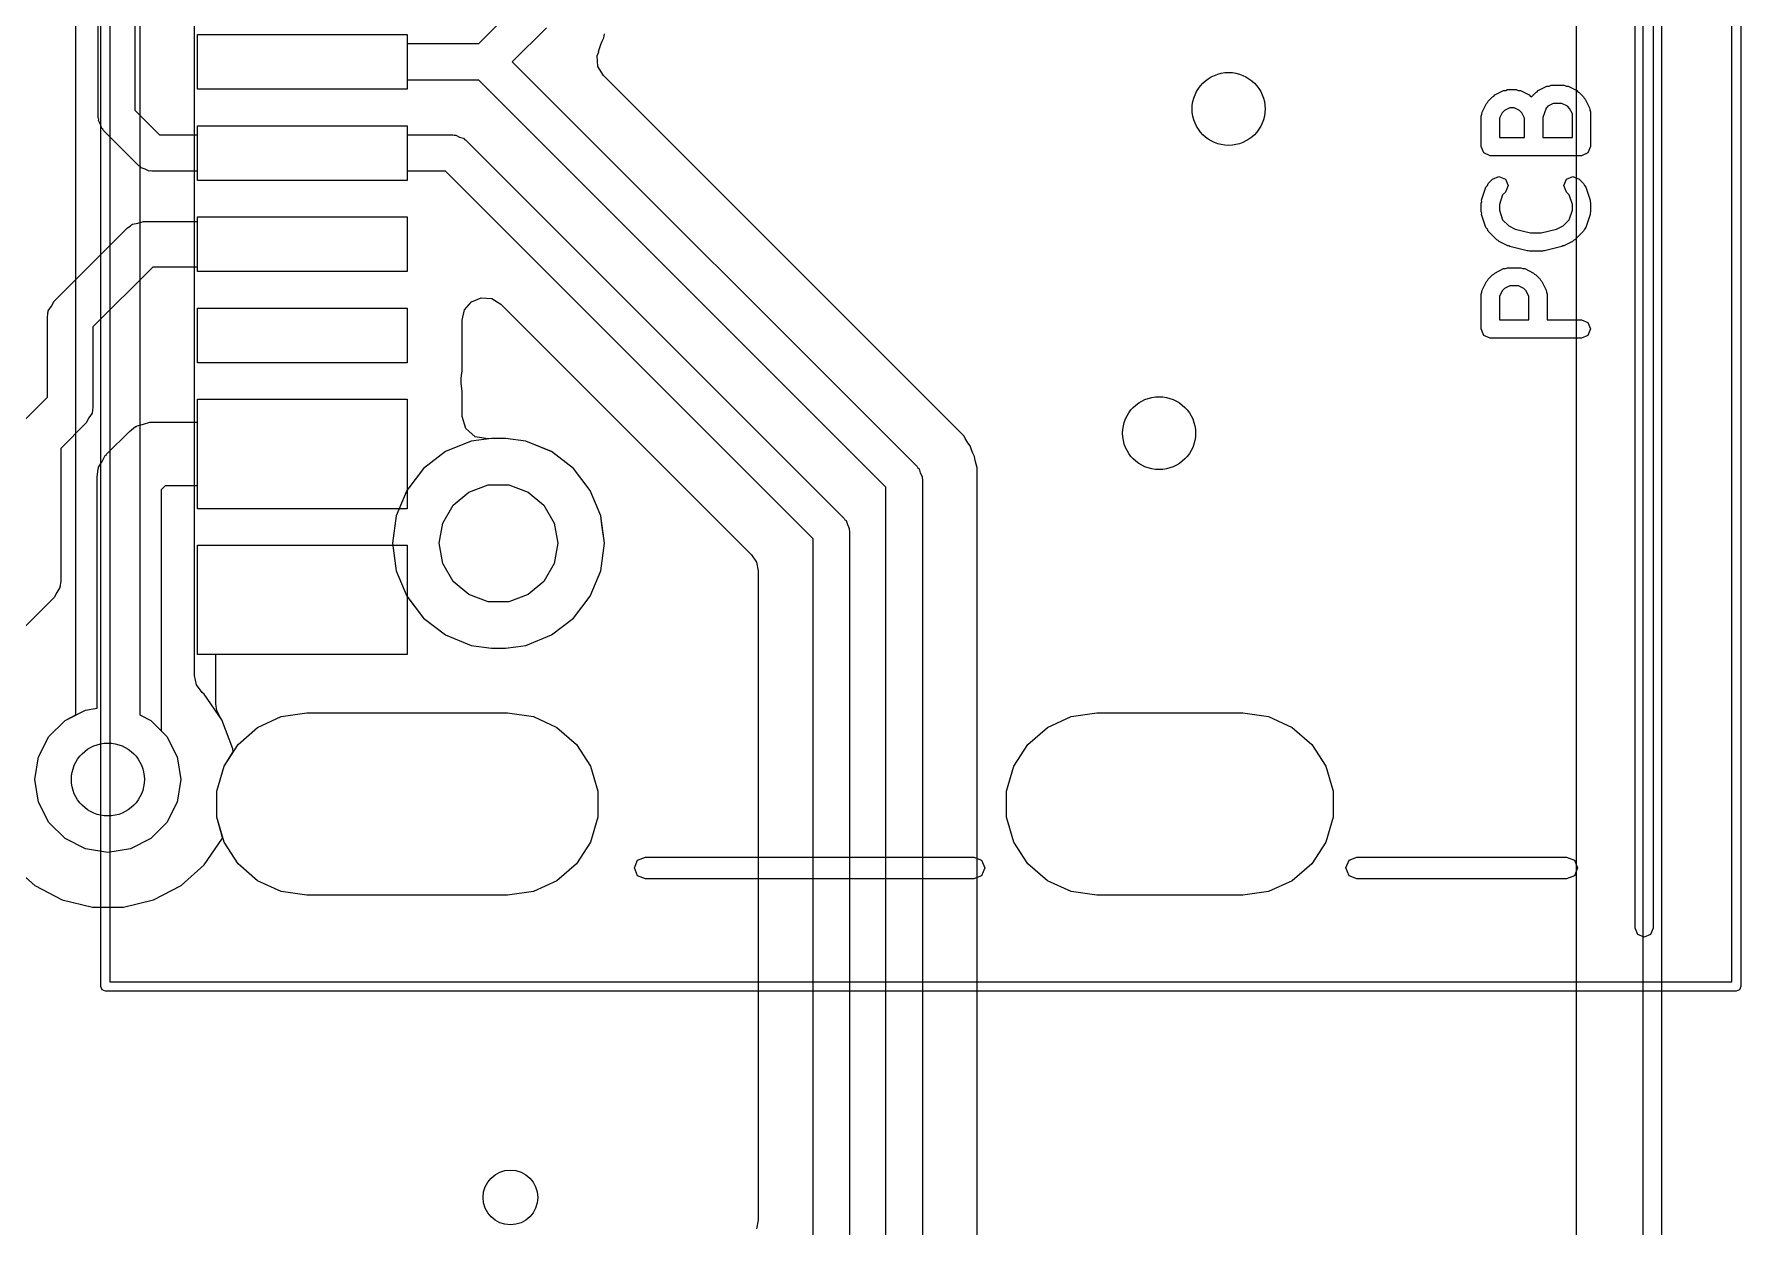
# Model space of a CAD drawing. Extents: x 2.76 to 4.68, y -4.29 to -3.
# Drawn here: x 4.3122 to 4.6806, y -3.9013 to -3.6439 of the extents above; entities that cross this region are included whole.
import ezdxf

# ---------------------------------------------------------------- set-up
doc = ezdxf.new("R2010")
doc.units = 0
doc.header["$MEASUREMENT"] = 0
doc.layers.add('BLACK', color=7, linetype='CONTINUOUS')

msp = doc.modelspace()

# ---------------------------------------------------------------- linework, layer by layer
at = {"layer": 'BLACK', "linetype": 'CONTINUOUS'}
for p, q in [((4.65945, -4.12598), (4.65945, -3.15748)), ((4.66339, -3.15748), (4.66339, -4.12598)), ((4.645, -3.22329), (4.645, -4.06017)), ((4.645, -3.22329), (4.645, -4.06017)), ((4.32661, -3.84945), (4.32661, -3.43055)), ((4.32858, -3.43154), (4.32858, -3.84846)), ((4.67858, -3.84846), (4.67858, -3.43154)), ((4.68055, -3.43055), (4.68055, -3.84945)), ((4.65772, -3.83685), (4.65772, -3.44315)), ((4.66165, -3.44315), (4.66165, -3.83685)), ((4.33503, -3.50814), (4.33503, -3.79082)), ((4.32125, -3.79082), (4.32125, -3.511)), ((4.34686, -3.75378), (4.34686, -3.52622)), ((4.40821, -3.64591), (4.41606, -3.63805)), ((4.32606, -3.66189), (4.32606, -3.64)), ((4.33394, -3.64163), (4.33394, -3.66026)), ((4.42278, -3.64247), (4.41541, -3.64984)), ((4.34748, -3.65575), (4.34748, -3.64394)), ((4.34748, -3.64394), (4.39276, -3.64394)), ((4.34748, -3.65575), (4.34748, -3.64394)), ((4.34748, -3.64394), (4.39276, -3.64394)), ((4.34748, -3.65575), (4.34748, -3.64394)), ((4.34748, -3.64394), (4.39276, -3.64394)), ((4.39276, -3.64394), (4.39276, -3.64591)), ((4.39276, -3.64394), (4.39276, -3.65575)), ((4.39276, -3.64394), (4.39276, -3.65575)), ((4.39276, -3.64591), (4.40821, -3.64591)), ((4.43422, -3.64693), (4.43449, -3.6461)), ((4.43449, -3.6461), (4.43479, -3.6454)), ((4.43479, -3.6454), (4.43518, -3.64462)), ((4.43518, -3.64462), (4.43532, -3.64376)), ((4.41541, -3.64984), (4.50278, -3.73722)), ((4.4337, -3.64856), (4.43406, -3.64769)), ((4.43388, -3.65083), (4.4337, -3.64856)), ((4.43399, -3.64767), (4.43422, -3.64693)), ((4.43406, -3.64769), (4.43399, -3.64767)), ((4.43422, -3.64693), (4.43422, -3.64693)), ((4.40821, -3.65378), (4.39276, -3.65378)), ((4.39276, -3.65378), (4.39276, -3.65575)), ((4.49606, -3.74163), (4.40821, -3.65378)), ((4.43507, -3.65277), (4.43388, -3.65083)), ((4.51237, -3.73007), (4.43507, -3.65277)), ((4.39276, -3.65575), (4.34748, -3.65575)), ((4.39276, -3.65575), (4.34748, -3.65575)), ((4.39276, -3.65575), (4.34748, -3.65575)), ((4.62601, -3.65829), (4.62695, -3.65736)), ((4.62695, -3.65736), (4.62725, -3.65723)), ((4.62725, -3.65723), (4.62746, -3.65699)), ((4.62746, -3.65699), (4.62934, -3.65605)), ((4.62934, -3.65605), (4.6298, -3.65602)), ((4.6298, -3.65602), (4.63022, -3.65584)), ((4.63022, -3.65584), (4.63209, -3.65584)), ((4.63209, -3.65584), (4.63252, -3.65602)), ((4.63252, -3.65602), (4.63297, -3.65605)), ((4.63297, -3.65605), (4.63485, -3.65699)), ((4.63485, -3.65699), (4.63506, -3.65723)), ((4.63506, -3.65723), (4.63536, -3.65736)), ((4.63536, -3.65736), (4.63538, -3.65738)), ((4.63538, -3.65738), (4.63539, -3.65736)), ((4.63539, -3.65736), (4.63633, -3.65642)), ((4.63633, -3.65642), (4.63662, -3.65629)), ((4.63662, -3.65629), (4.63684, -3.65605)), ((4.63684, -3.65605), (4.63871, -3.65511)), ((4.63871, -3.65511), (4.63917, -3.65508)), ((4.63917, -3.65508), (4.63959, -3.6549)), ((4.63959, -3.6549), (4.6424, -3.6549)), ((4.6424, -3.6549), (4.64283, -3.65508)), ((4.64283, -3.65508), (4.64328, -3.65511)), ((4.64328, -3.65511), (4.64516, -3.65605)), ((4.64516, -3.65605), (4.64537, -3.65629)), ((4.64537, -3.65629), (4.64567, -3.65642)), ((4.64567, -3.65642), (4.64661, -3.65736)), ((4.64661, -3.65736), (4.64673, -3.65766)), ((4.33394, -3.66026), (4.33927, -3.66559)), ((4.6245, -3.66156), (4.62468, -3.66114)), ((4.62468, -3.66114), (4.62471, -3.66068)), ((4.62471, -3.66068), (4.62565, -3.6588)), ((4.62565, -3.6588), (4.62589, -3.65859)), ((4.62589, -3.65859), (4.62601, -3.65829)), ((4.62902, -3.66085), (4.62844, -3.66202)), ((4.62951, -3.66037), (4.62902, -3.66085)), ((4.63068, -3.65978), (4.62951, -3.66037)), ((4.63163, -3.65978), (4.63068, -3.65978)), ((4.6328, -3.66037), (4.63163, -3.65978)), ((4.63329, -3.66085), (4.6328, -3.66037)), ((4.63387, -3.66202), (4.63329, -3.66085)), ((4.6385, -3.65981), (4.63781, -3.66188)), ((4.63888, -3.65943), (4.6385, -3.65981)), ((4.64006, -3.65884), (4.63888, -3.65943)), ((4.64194, -3.65884), (4.64006, -3.65884)), ((4.64311, -3.65943), (4.64194, -3.65884)), ((4.6436, -3.65991), (4.64311, -3.65943)), ((4.64419, -3.66109), (4.6436, -3.65991)), ((4.64419, -3.66615), (4.64419, -3.66109)), ((4.64673, -3.65766), (4.64698, -3.65787)), ((4.64698, -3.65787), (4.64791, -3.65974)), ((4.64791, -3.65974), (4.64795, -3.6602)), ((4.64795, -3.6602), (4.64812, -3.66062)), ((4.64812, -3.66062), (4.64812, -3.66812)), ((4.32616, -3.66219), (4.32606, -3.66189)), ((4.32611, -3.66251), (4.32616, -3.66219)), ((4.32653, -3.66333), (4.32611, -3.66251)), ((4.32681, -3.6642), (4.32653, -3.66333)), ((4.32707, -3.66439), (4.32681, -3.6642)), ((4.32722, -3.66467), (4.32707, -3.66439)), ((4.33485, -3.67231), (4.32722, -3.66467)), ((4.34748, -3.66559), (4.34748, -3.66362)), ((4.34748, -3.66362), (4.39276, -3.66362)), ((4.34748, -3.67543), (4.34748, -3.66362)), ((4.34748, -3.66362), (4.39276, -3.66362)), ((4.34748, -3.67543), (4.34748, -3.66362)), ((4.34748, -3.66362), (4.39276, -3.66362)), ((4.39276, -3.66362), (4.39276, -3.66559)), ((4.39276, -3.66362), (4.39276, -3.67543)), ((4.39276, -3.66362), (4.39276, -3.67543)), ((4.6245, -3.66812), (4.6245, -3.66156)), ((4.62844, -3.66202), (4.62844, -3.66615)), ((4.63387, -3.66615), (4.63387, -3.66202)), ((4.63781, -3.66188), (4.63781, -3.66615)), ((4.33927, -3.66559), (4.34748, -3.66559)), ((4.39276, -3.66559), (4.4026, -3.66559)), ((4.4026, -3.66559), (4.4029, -3.66569)), ((4.4029, -3.66569), (4.40321, -3.66564)), ((4.40321, -3.66564), (4.40404, -3.66606)), ((4.40404, -3.66606), (4.40491, -3.66634)), ((4.40491, -3.66634), (4.4051, -3.6666)), ((4.4051, -3.6666), (4.40538, -3.66674)), ((4.40538, -3.66674), (4.48704, -3.7484)), ((4.62508, -3.66951), (4.6245, -3.66812)), ((4.62844, -3.66615), (4.63387, -3.66615)), ((4.63781, -3.66615), (4.64419, -3.66615)), ((4.64812, -3.66812), (4.64755, -3.66951)), ((4.62647, -3.67009), (4.62508, -3.66951)), ((4.63584, -3.67009), (4.62647, -3.67009)), ((4.64615, -3.67009), (4.63584, -3.67009)), ((4.64755, -3.66951), (4.64615, -3.67009)), ((4.33514, -3.67246), (4.33485, -3.67231)), ((4.33532, -3.67271), (4.33514, -3.67246)), ((4.3362, -3.673), (4.33532, -3.67271)), ((4.33702, -3.67342), (4.3362, -3.673)), ((4.33734, -3.67337), (4.33702, -3.67342)), ((4.33764, -3.67346), (4.33734, -3.67337)), ((4.34748, -3.67346), (4.33764, -3.67346)), ((4.34748, -3.67543), (4.34748, -3.67346)), ((4.39276, -3.67543), (4.34748, -3.67543)), ((4.39276, -3.67543), (4.34748, -3.67543)), ((4.39276, -3.67543), (4.34748, -3.67543)), ((4.40097, -3.67346), (4.39276, -3.67346)), ((4.39276, -3.67346), (4.39276, -3.67543)), ((4.48031, -3.75281), (4.40097, -3.67346)), ((4.62601, -3.6761), (4.62695, -3.67517)), ((4.62695, -3.67517), (4.62834, -3.67459)), ((4.62834, -3.67459), (4.62974, -3.67517)), ((4.62974, -3.67517), (4.63031, -3.67656)), ((4.64231, -3.67656), (4.64289, -3.67517)), ((4.64289, -3.67517), (4.64428, -3.67459)), ((4.64428, -3.67459), (4.64567, -3.67517)), ((4.64567, -3.67517), (4.64661, -3.6761)), ((4.6246, -3.67968), (4.62554, -3.67687)), ((4.62554, -3.67687), (4.62584, -3.67653)), ((4.62584, -3.67653), (4.62601, -3.6761)), ((4.62913, -3.67856), (4.62844, -3.68063)), ((4.62974, -3.67795), (4.62913, -3.67856)), ((4.63031, -3.67656), (4.62974, -3.67795)), ((4.64289, -3.67795), (4.64231, -3.67656)), ((4.6435, -3.67856), (4.64289, -3.67795)), ((4.64419, -3.68063), (4.6435, -3.67856)), ((4.64661, -3.6761), (4.64678, -3.67653)), ((4.64678, -3.67653), (4.64708, -3.67687)), ((4.64708, -3.67687), (4.64802, -3.67968)), ((4.6245, -3.68031), (4.62462, -3.68001)), ((4.6245, -3.68218), (4.6245, -3.68031)), ((4.62462, -3.68248), (4.6245, -3.68218)), ((4.62462, -3.68001), (4.6246, -3.67968)), ((4.6246, -3.6828), (4.62462, -3.68248)), ((4.62554, -3.68562), (4.6246, -3.6828)), ((4.62844, -3.68063), (4.62844, -3.68186)), ((4.62844, -3.68186), (4.62913, -3.68393)), ((4.6435, -3.68393), (4.64419, -3.68186)), ((4.64419, -3.68186), (4.64419, -3.68063)), ((4.64802, -3.6828), (4.64708, -3.68562)), ((4.64802, -3.67968), (4.648, -3.68001)), ((4.648, -3.68001), (4.64812, -3.68031)), ((4.64812, -3.68218), (4.648, -3.68248)), ((4.648, -3.68248), (4.64802, -3.6828)), ((4.64812, -3.68031), (4.64812, -3.68218)), ((4.31652, -3.70152), (4.33231, -3.68573)), ((4.33231, -3.68573), (4.33301, -3.68521)), ((4.33301, -3.68521), (4.33313, -3.68507)), ((4.33313, -3.68507), (4.33323, -3.68504)), ((4.33323, -3.68504), (4.33343, -3.68489)), ((4.33343, -3.68489), (4.33462, -3.68463)), ((4.33462, -3.68463), (4.33579, -3.68429)), ((4.33579, -3.68429), (4.34748, -3.68429)), ((4.34748, -3.68429), (4.34748, -3.68331)), ((4.34748, -3.68331), (4.39276, -3.68331)), ((4.34748, -3.69512), (4.34748, -3.68331)), ((4.34748, -3.68331), (4.39276, -3.68331)), ((4.34748, -3.69512), (4.34748, -3.68331)), ((4.34748, -3.68331), (4.39276, -3.68331)), ((4.39276, -3.68331), (4.39276, -3.69512)), ((4.39276, -3.68331), (4.39276, -3.69512)), ((4.39276, -3.68331), (4.39276, -3.69512)), ((4.62584, -3.68596), (4.62554, -3.68562)), ((4.62601, -3.68639), (4.62584, -3.68596)), ((4.62789, -3.68826), (4.62601, -3.68639)), ((4.62913, -3.68393), (4.63045, -3.68525)), ((4.63045, -3.68525), (4.63184, -3.68595)), ((4.63184, -3.68595), (4.63515, -3.68678)), ((4.63515, -3.68678), (4.63748, -3.68678)), ((4.63748, -3.68678), (4.64078, -3.68595)), ((4.64078, -3.68595), (4.64218, -3.68525)), ((4.64218, -3.68525), (4.6435, -3.68393)), ((4.64661, -3.68639), (4.64473, -3.68826)), ((4.64678, -3.68596), (4.64661, -3.68639)), ((4.64708, -3.68562), (4.64678, -3.68596)), ((4.62819, -3.68838), (4.62789, -3.68826)), ((4.6284, -3.68863), (4.62819, -3.68838)), ((4.63028, -3.68957), (4.6284, -3.68863)), ((4.6305, -3.68958), (4.63028, -3.68957)), ((4.63068, -3.68972), (4.6305, -3.68958)), ((4.63443, -3.69065), (4.63068, -3.68972)), ((4.63467, -3.69062), (4.63443, -3.69065)), ((4.63491, -3.69071), (4.63467, -3.69062)), ((4.63795, -3.69062), (4.63772, -3.69071)), ((4.63819, -3.69065), (4.63795, -3.69062)), ((4.64194, -3.68972), (4.63819, -3.69065)), ((4.64212, -3.68958), (4.64194, -3.68972)), ((4.64235, -3.68957), (4.64212, -3.68958)), ((4.64422, -3.68863), (4.64235, -3.68957)), ((4.64443, -3.68839), (4.64422, -3.68863)), ((4.64473, -3.68826), (4.64443, -3.68839)), ((4.33783, -3.69413), (4.32492, -3.70704)), ((4.34748, -3.69413), (4.33783, -3.69413)), ((4.34748, -3.69512), (4.34748, -3.69413)), ((4.62979, -3.69445), (4.63022, -3.69427)), ((4.63022, -3.69427), (4.63303, -3.69427)), ((4.63303, -3.69427), (4.63345, -3.69445)), ((4.63772, -3.69071), (4.63491, -3.69071)), ((4.39276, -3.69512), (4.34748, -3.69512)), ((4.39276, -3.69512), (4.34748, -3.69512)), ((4.39276, -3.69512), (4.34748, -3.69512)), ((4.62471, -3.69911), (4.62565, -3.69724)), ((4.62565, -3.69724), (4.62589, -3.69703)), ((4.62589, -3.69703), (4.62601, -3.69673)), ((4.62601, -3.69673), (4.62695, -3.69579)), ((4.62695, -3.69579), (4.62725, -3.69566)), ((4.62725, -3.69566), (4.62746, -3.69542)), ((4.62746, -3.69542), (4.62934, -3.69448)), ((4.62934, -3.69448), (4.62979, -3.69445)), ((4.63345, -3.69445), (4.63391, -3.69448)), ((4.63391, -3.69448), (4.63579, -3.69542)), ((4.63579, -3.69542), (4.636, -3.69566)), ((4.636, -3.69566), (4.6363, -3.69579)), ((4.6363, -3.69579), (4.63723, -3.69673)), ((4.63723, -3.69673), (4.63736, -3.69703)), ((4.63736, -3.69703), (4.6376, -3.69724)), ((4.6376, -3.69724), (4.63854, -3.69911)), ((4.31594, -3.70259), (4.31652, -3.70152)), ((4.40512, -3.70338), (4.4066, -3.70165)), ((4.4066, -3.70165), (4.4087, -3.70078)), ((4.4087, -3.70078), (4.41098, -3.70096)), ((4.41098, -3.70096), (4.41292, -3.70215)), ((4.6245, -3.69999), (4.62468, -3.69957)), ((4.6245, -3.70749), (4.6245, -3.69999)), ((4.62468, -3.69957), (4.62471, -3.69911)), ((4.62902, -3.69928), (4.62844, -3.70046)), ((4.62844, -3.70046), (4.62844, -3.70552)), ((4.62951, -3.6988), (4.62902, -3.69928)), ((4.63068, -3.69821), (4.62951, -3.6988)), ((4.63257, -3.69821), (4.63068, -3.69821)), ((4.63374, -3.6988), (4.63257, -3.69821)), ((4.63422, -3.69928), (4.63374, -3.6988)), ((4.63481, -3.70046), (4.63422, -3.69928)), ((4.63481, -3.70552), (4.63481, -3.70046)), ((4.63854, -3.69911), (4.63857, -3.69957)), ((4.63857, -3.69957), (4.63875, -3.69999)), ((4.63875, -3.69999), (4.63875, -3.70552)), ((4.31508, -3.705), (4.3152, -3.70413)), ((4.31508, -3.72225), (4.31508, -3.705)), ((4.31519, -3.70395), (4.31524, -3.70386)), ((4.3152, -3.70413), (4.31519, -3.70395)), ((4.31524, -3.70386), (4.31528, -3.70361)), ((4.31528, -3.70361), (4.31594, -3.70259)), ((4.34748, -3.7148), (4.34748, -3.70299)), ((4.34748, -3.70299), (4.39276, -3.70299)), ((4.34748, -3.7148), (4.34748, -3.70299)), ((4.34748, -3.70299), (4.39276, -3.70299)), ((4.34748, -3.7148), (4.34748, -3.70299)), ((4.34748, -3.70299), (4.39276, -3.70299)), ((4.39276, -3.70299), (4.39276, -3.7148)), ((4.39276, -3.70299), (4.39276, -3.7148)), ((4.39276, -3.70299), (4.39276, -3.7148)), ((4.40459, -3.7056), (4.40512, -3.70338)), ((4.41292, -3.70215), (4.46705, -3.75628)), ((4.32492, -3.70704), (4.32492, -3.72429)), ((4.40459, -3.71657), (4.40459, -3.7056)), ((4.62508, -3.70888), (4.6245, -3.70749)), ((4.62647, -3.70946), (4.62508, -3.70888)), ((4.62844, -3.70552), (4.63481, -3.70552)), ((4.63875, -3.70552), (4.64615, -3.70552)), ((4.64615, -3.70552), (4.64755, -3.7061)), ((4.64755, -3.70888), (4.64615, -3.70946)), ((4.64755, -3.7061), (4.64812, -3.70749)), ((4.64812, -3.70749), (4.64755, -3.70888)), ((4.63678, -3.70946), (4.62647, -3.70946)), ((4.64615, -3.70946), (4.63678, -3.70946)), ((4.39276, -3.7148), (4.34748, -3.7148)), ((4.39276, -3.7148), (4.34748, -3.7148)), ((4.39276, -3.7148), (4.34748, -3.7148)), ((4.4044, -3.71818), (4.40447, -3.71756)), ((4.4044, -3.7193), (4.4044, -3.71818)), ((4.40459, -3.72091), (4.4044, -3.7193)), ((4.40447, -3.71756), (4.40459, -3.71657)), ((4.40447, -3.71756), (4.40447, -3.71756)), ((4.30955, -3.72778), (4.31508, -3.72225)), ((4.34748, -3.7276), (4.34748, -3.72268)), ((4.34748, -3.72268), (4.39276, -3.72268)), ((4.34748, -3.7463), (4.34748, -3.72268)), ((4.34748, -3.72268), (4.39276, -3.72268)), ((4.34748, -3.7463), (4.34748, -3.72268)), ((4.34748, -3.72268), (4.39276, -3.72268)), ((4.39276, -3.72268), (4.39276, -3.7463)), ((4.39276, -3.72268), (4.39276, -3.7463)), ((4.39276, -3.72268), (4.39276, -3.7463)), ((4.40459, -3.72639), (4.40459, -3.72091)), ((4.32406, -3.7267), (4.32348, -3.72777)), ((4.32472, -3.72567), (4.32406, -3.7267)), ((4.32476, -3.72543), (4.32472, -3.72567)), ((4.32481, -3.72533), (4.32476, -3.72543)), ((4.32492, -3.72429), (4.3248, -3.72516)), ((4.3248, -3.72516), (4.32481, -3.72533)), ((4.40535, -3.72902), (4.40459, -3.72639)), ((4.32348, -3.72777), (4.31795, -3.73329)), ((4.32784, -3.73454), (4.33277, -3.72962)), ((4.33277, -3.72962), (4.33407, -3.72859)), ((4.33407, -3.72859), (4.33428, -3.72853)), ((4.33428, -3.72853), (4.33444, -3.72839)), ((4.33444, -3.72839), (4.33584, -3.72804)), ((4.33584, -3.72804), (4.33722, -3.72761)), ((4.33722, -3.72761), (4.33743, -3.72765)), ((4.33743, -3.72765), (4.33764, -3.7276)), ((4.33764, -3.7276), (4.34748, -3.7276)), ((4.40741, -3.73082), (4.40535, -3.72902)), ((4.41096, -3.73112), (4.40653, -3.73171)), ((4.41011, -3.73123), (4.40741, -3.73082)), ((4.41096, -3.73112), (4.41011, -3.73123)), ((4.41393, -3.73112), (4.41096, -3.73112)), ((4.41096, -3.73112), (4.41096, -3.73112)), ((4.41393, -3.73112), (4.41096, -3.73112)), ((4.41096, -3.73112), (4.41096, -3.73112)), ((4.41836, -3.73171), (4.41393, -3.73112)), ((4.41393, -3.73112), (4.41393, -3.73112)), ((4.41836, -3.73171), (4.41393, -3.73112)), ((4.41393, -3.73112), (4.41393, -3.73112)), ((4.51292, -3.73062), (4.51237, -3.73007)), ((4.51237, -3.73007), (4.51237, -3.73007)), ((4.51317, -3.73112), (4.51292, -3.73062)), ((4.51331, -3.73139), (4.51317, -3.73112)), ((4.31795, -3.73329), (4.31795, -3.76197)), ((4.32689, -3.73612), (4.32756, -3.73484)), ((4.32756, -3.73484), (4.32773, -3.73472)), ((4.32773, -3.73472), (4.32784, -3.73454)), ((4.40101, -3.73399), (4.39628, -3.73762)), ((4.40653, -3.73171), (4.40101, -3.73399)), ((4.42377, -3.73395), (4.41836, -3.73171)), ((4.42387, -3.73399), (4.41836, -3.73171)), ((4.42387, -3.73399), (4.42377, -3.73395)), ((4.4286, -3.73762), (4.42387, -3.73399)), ((4.4286, -3.73762), (4.42387, -3.73399)), ((4.42387, -3.73399), (4.42387, -3.73399)), ((4.51371, -3.73205), (4.51331, -3.73139)), ((4.51422, -3.73275), (4.51371, -3.73205)), ((4.51449, -3.73358), (4.51422, -3.73275)), ((4.51479, -3.73429), (4.51449, -3.73358)), ((4.51518, -3.73507), (4.51479, -3.73429)), ((4.32583, -3.73941), (4.32603, -3.73776)), ((4.32603, -3.73776), (4.32613, -3.73757)), ((4.32613, -3.73757), (4.32614, -3.73736)), ((4.32614, -3.73736), (4.32689, -3.73612)), ((4.39628, -3.73762), (4.39265, -3.74235)), ((4.43223, -3.74235), (4.4286, -3.73762)), ((4.43223, -3.74235), (4.4286, -3.73762)), ((4.50278, -3.73722), (4.50293, -3.7375)), ((4.50293, -3.7375), (4.50319, -3.73769)), ((4.50319, -3.73769), (4.50347, -3.73856)), ((4.51532, -3.73593), (4.51518, -3.73507)), ((4.5155, -3.73667), (4.51532, -3.73593)), ((4.51577, -3.7375), (4.5155, -3.73667)), ((4.51577, -3.73876), (4.51577, -3.7375)), ((4.32583, -3.78939), (4.32583, -3.73941)), ((4.34049, -3.74138), (4.33961, -3.74226)), ((4.34748, -3.74138), (4.34049, -3.74138)), ((4.34748, -3.7463), (4.34748, -3.74138)), ((4.40604, -3.7427), (4.41022, -3.74118)), ((4.40604, -3.7427), (4.41022, -3.74118)), ((4.41022, -3.74118), (4.41466, -3.74118)), ((4.41022, -3.74118), (4.41466, -3.74118)), ((4.41466, -3.74118), (4.41884, -3.7427)), ((4.41466, -3.74118), (4.41884, -3.7427)), ((4.49606, -3.91337), (4.49606, -3.74163)), ((4.50347, -3.73856), (4.50389, -3.73938)), ((4.50389, -3.73938), (4.50384, -3.7397)), ((4.50384, -3.7397), (4.50394, -3.74)), ((4.50394, -3.74), (4.50394, -3.915)), ((4.51577, -3.9125), (4.51577, -3.73876)), ((4.33961, -3.74226), (4.33961, -3.79424)), ((4.39265, -3.74235), (4.39037, -3.74786)), ((4.40042, -3.7494), (4.40264, -3.74555)), ((4.40042, -3.7494), (4.40264, -3.74555)), ((4.40264, -3.74555), (4.40604, -3.7427)), ((4.40264, -3.74555), (4.40604, -3.7427)), ((4.41884, -3.7427), (4.42224, -3.74555)), ((4.41884, -3.7427), (4.42224, -3.74555)), ((4.42224, -3.74555), (4.42446, -3.7494)), ((4.42224, -3.74555), (4.42446, -3.7494)), ((4.43358, -3.74562), (4.43223, -3.74235)), ((4.43452, -3.74786), (4.43223, -3.74235)), ((4.43452, -3.74786), (4.43358, -3.74562)), ((4.39276, -3.7463), (4.34748, -3.7463)), ((4.39276, -3.7463), (4.34748, -3.7463)), ((4.39276, -3.7463), (4.34748, -3.7463)), ((4.39037, -3.74786), (4.38959, -3.75378)), ((4.39965, -3.75378), (4.40042, -3.7494)), ((4.39965, -3.75378), (4.40042, -3.7494)), ((4.42446, -3.7494), (4.42524, -3.75378)), ((4.42446, -3.7494), (4.42524, -3.75378)), ((4.43477, -3.7498), (4.43452, -3.74786)), ((4.43529, -3.75378), (4.43452, -3.74786)), ((4.48704, -3.7484), (4.48718, -3.74868)), ((4.48718, -3.74868), (4.48744, -3.74887)), ((4.48744, -3.74887), (4.48772, -3.74974)), ((4.43529, -3.75378), (4.43477, -3.7498)), ((4.48031, -3.90685), (4.48031, -3.75281)), ((4.48772, -3.74974), (4.48814, -3.75057)), ((4.48814, -3.75057), (4.48809, -3.75088)), ((4.48809, -3.75088), (4.48819, -3.75118)), ((4.48819, -3.75118), (4.48819, -3.90848)), ((4.34686, -3.78231), (4.34686, -3.75378)), ((4.34748, -3.7778), (4.34748, -3.75417)), ((4.34748, -3.75417), (4.39276, -3.75417)), ((4.34748, -3.7778), (4.34748, -3.75417)), ((4.34748, -3.75417), (4.39276, -3.75417)), ((4.34748, -3.7778), (4.34748, -3.75417)), ((4.34748, -3.75417), (4.39276, -3.75417)), ((4.38959, -3.75378), (4.39037, -3.75969)), ((4.39276, -3.75417), (4.39276, -3.76534)), ((4.39276, -3.75417), (4.39276, -3.7778)), ((4.39276, -3.75417), (4.39276, -3.7778)), ((4.40042, -3.75816), (4.39965, -3.75378)), ((4.40042, -3.75816), (4.39965, -3.75378)), ((4.42524, -3.75378), (4.42446, -3.75816)), ((4.42524, -3.75378), (4.42446, -3.75816)), ((4.43452, -3.75969), (4.43529, -3.75378)), ((4.43452, -3.75969), (4.43529, -3.75378)), ((4.46705, -3.75628), (4.46811, -3.75787)), ((4.39037, -3.75969), (4.39265, -3.76521)), ((4.40264, -3.762), (4.40042, -3.75816)), ((4.40264, -3.762), (4.40042, -3.75816)), ((4.42446, -3.75816), (4.42224, -3.762)), ((4.42446, -3.75816), (4.42224, -3.762)), ((4.43223, -3.76521), (4.43452, -3.75969)), ((4.43223, -3.76521), (4.43452, -3.75969)), ((4.46811, -3.75787), (4.46848, -3.75973)), ((4.46848, -3.75973), (4.46848, -3.89992)), ((4.31775, -3.76335), (4.31709, -3.76438)), ((4.31779, -3.76311), (4.31775, -3.76335)), ((4.31784, -3.76301), (4.31779, -3.76311)), ((4.31795, -3.76197), (4.31783, -3.76284)), ((4.31783, -3.76284), (4.31784, -3.76301)), ((4.40604, -3.76486), (4.40264, -3.762)), ((4.40604, -3.76486), (4.40264, -3.762)), ((4.42224, -3.762), (4.41884, -3.76486)), ((4.42224, -3.762), (4.41884, -3.76486)), ((4.31651, -3.76545), (4.27492, -3.80704)), ((4.31709, -3.76438), (4.31651, -3.76545)), ((4.39265, -3.76521), (4.39265, -3.76521)), ((4.39265, -3.76521), (4.39628, -3.76994)), ((4.39276, -3.76534), (4.39335, -3.76612)), ((4.39335, -3.76612), (4.39628, -3.76994)), ((4.41022, -3.76638), (4.40604, -3.76486)), ((4.41022, -3.76638), (4.40604, -3.76486)), ((4.41466, -3.76638), (4.41022, -3.76638)), ((4.41466, -3.76638), (4.41022, -3.76638)), ((4.41884, -3.76486), (4.41466, -3.76638)), ((4.41884, -3.76486), (4.41466, -3.76638)), ((4.4286, -3.76994), (4.43223, -3.76521)), ((4.4286, -3.76994), (4.43223, -3.76521)), ((4.39628, -3.76994), (4.40101, -3.77357)), ((4.39628, -3.76994), (4.40101, -3.77357)), ((4.42387, -3.77357), (4.4286, -3.76994)), ((4.42387, -3.77357), (4.4286, -3.76994)), ((4.40101, -3.77357), (4.40653, -3.77585)), ((4.40101, -3.77357), (4.40653, -3.77585)), ((4.41836, -3.77585), (4.42387, -3.77357)), ((4.41836, -3.77585), (4.42387, -3.77357)), ((4.35144, -3.7778), (4.34748, -3.7778)), ((4.39276, -3.7778), (4.34748, -3.7778)), ((4.39276, -3.7778), (4.34748, -3.7778)), ((4.35144, -3.78845), (4.35144, -3.7778)), ((4.40653, -3.77585), (4.40653, -3.77585)), ((4.40653, -3.77585), (4.41096, -3.77644)), ((4.40653, -3.77585), (4.40653, -3.77585)), ((4.40653, -3.77585), (4.41096, -3.77644)), ((4.41096, -3.77644), (4.41096, -3.77644)), ((4.41096, -3.77644), (4.41393, -3.77644)), ((4.41096, -3.77644), (4.41096, -3.77644)), ((4.41096, -3.77644), (4.41393, -3.77644)), ((4.41393, -3.77644), (4.4162, -3.77614)), ((4.41393, -3.77644), (4.41614, -3.77615)), ((4.41393, -3.77644), (4.41393, -3.77644)), ((4.41393, -3.77644), (4.41393, -3.77644)), ((4.41614, -3.77615), (4.41836, -3.77585)), ((4.4162, -3.77614), (4.41836, -3.77585)), ((4.34729, -3.78432), (4.34686, -3.78231)), ((4.34851, -3.78597), (4.34729, -3.78432)), ((4.34894, -3.78635), (4.34851, -3.78597)), ((4.35274, -3.79186), (4.34894, -3.78635)), ((4.31889, -3.79203), (4.32328, -3.78979)), ((4.32328, -3.78979), (4.32583, -3.78939)), ((4.35166, -3.7899), (4.35144, -3.78845)), ((4.3523, -3.79122), (4.35166, -3.7899)), ((4.3154, -3.79551), (4.31889, -3.79203)), ((4.3154, -3.79551), (4.31889, -3.79203)), ((4.31889, -3.79203), (4.32125, -3.79082)), ((4.33503, -3.79082), (4.3374, -3.79203)), ((4.3374, -3.79203), (4.34088, -3.79551)), ((4.35274, -3.79186), (4.3523, -3.79122)), ((4.35512, -3.79812), (4.35274, -3.79186)), ((4.35512, -3.79812), (4.35274, -3.79186)), ((4.35623, -3.79719), (4.36046, -3.79352)), ((4.35623, -3.79719), (4.36046, -3.79352)), ((4.36046, -3.79352), (4.36556, -3.79119)), ((4.36046, -3.79352), (4.36556, -3.79119)), ((4.36556, -3.79119), (4.3711, -3.79039)), ((4.36556, -3.79119), (4.3711, -3.79039)), ((4.3711, -3.79039), (4.41441, -3.79039)), ((4.3711, -3.79039), (4.41441, -3.79039)), ((4.41441, -3.79039), (4.41996, -3.79119)), ((4.41441, -3.79039), (4.41996, -3.79119)), ((4.41996, -3.79119), (4.42505, -3.79352)), ((4.41996, -3.79119), (4.42505, -3.79352)), ((4.42505, -3.79352), (4.42929, -3.79719)), ((4.42505, -3.79352), (4.42929, -3.79719)), ((4.5267, -3.79719), (4.53093, -3.79352)), ((4.5267, -3.79719), (4.53093, -3.79352)), ((4.53093, -3.79352), (4.53603, -3.79119)), ((4.53093, -3.79352), (4.53603, -3.79119)), ((4.53603, -3.79119), (4.54157, -3.79039)), ((4.53603, -3.79119), (4.54157, -3.79039)), ((4.54157, -3.79039), (4.57307, -3.79039)), ((4.54157, -3.79039), (4.57307, -3.79039)), ((4.57307, -3.79039), (4.57862, -3.79119)), ((4.57307, -3.79039), (4.57862, -3.79119)), ((4.57862, -3.79119), (4.58371, -3.79352)), ((4.57862, -3.79119), (4.58371, -3.79352)), ((4.58371, -3.79352), (4.58795, -3.79719)), ((4.58371, -3.79352), (4.58795, -3.79719)), ((4.31316, -3.7999), (4.3154, -3.79551)), ((4.31316, -3.7999), (4.3154, -3.79551)), ((4.33961, -3.79424), (4.34088, -3.79551)), ((4.34088, -3.79551), (4.34312, -3.7999)), ((4.34088, -3.79551), (4.34312, -3.7999)), ((4.3532, -3.8019), (4.35623, -3.79719)), ((4.3532, -3.8019), (4.35623, -3.79719)), ((4.42929, -3.79719), (4.43232, -3.8019)), ((4.42929, -3.79719), (4.43232, -3.8019)), ((4.52367, -3.8019), (4.5267, -3.79719)), ((4.52367, -3.8019), (4.5267, -3.79719)), ((4.58795, -3.79719), (4.59098, -3.8019)), ((4.58795, -3.79719), (4.59098, -3.8019)), ((4.31239, -3.80477), (4.31316, -3.7999)), ((4.31239, -3.80477), (4.31316, -3.7999)), ((4.34312, -3.7999), (4.34389, -3.80477)), ((4.34312, -3.7999), (4.34389, -3.80477)), ((4.3532, -3.8019), (4.3552, -3.79879)), ((4.3532, -3.8019), (4.3552, -3.79879)), ((4.3552, -3.79879), (4.35512, -3.79812)), ((4.3552, -3.79879), (4.35512, -3.79812)), ((4.31316, -3.80964), (4.31239, -3.80477)), ((4.31316, -3.80964), (4.31239, -3.80477)), ((4.34389, -3.80477), (4.34312, -3.80964)), ((4.34389, -3.80477), (4.34312, -3.80964)), ((4.35162, -3.80728), (4.3532, -3.8019)), ((4.35162, -3.80728), (4.3532, -3.8019)), ((4.35162, -3.80728), (4.3532, -3.8019)), ((4.35162, -3.80728), (4.3532, -3.8019)), ((4.43232, -3.8019), (4.43389, -3.80728)), ((4.43232, -3.8019), (4.43389, -3.80728)), ((4.52209, -3.80728), (4.52367, -3.8019)), ((4.52209, -3.80728), (4.52367, -3.8019)), ((4.59098, -3.8019), (4.59256, -3.80728)), ((4.59098, -3.8019), (4.59256, -3.80728)), ((4.35162, -3.81288), (4.35162, -3.80728)), ((4.35162, -3.81288), (4.35162, -3.80728)), ((4.35162, -3.81288), (4.35162, -3.80728)), ((4.35162, -3.81288), (4.35162, -3.80728)), ((4.43389, -3.80728), (4.43389, -3.81288)), ((4.43389, -3.80728), (4.43389, -3.81288)), ((4.52209, -3.81288), (4.52209, -3.80728)), ((4.52209, -3.81288), (4.52209, -3.80728)), ((4.59256, -3.80728), (4.59256, -3.81288)), ((4.59256, -3.80728), (4.59256, -3.81288)), ((4.3154, -3.81403), (4.31316, -3.80964)), ((4.3154, -3.81403), (4.31316, -3.80964)), ((4.34312, -3.80964), (4.34088, -3.81403)), ((4.34312, -3.80964), (4.34088, -3.81403)), ((4.31889, -3.81751), (4.3154, -3.81403)), ((4.31889, -3.81751), (4.3154, -3.81403)), ((4.34088, -3.81403), (4.3374, -3.81751)), ((4.34088, -3.81403), (4.3374, -3.81751)), ((4.3529, -3.81726), (4.35162, -3.81288)), ((4.3529, -3.81726), (4.35162, -3.81288)), ((4.3532, -3.81826), (4.35162, -3.81288)), ((4.3532, -3.81826), (4.35162, -3.81288)), ((4.43389, -3.81288), (4.43232, -3.81826)), ((4.43389, -3.81288), (4.43232, -3.81826)), ((4.52367, -3.81826), (4.52209, -3.81288)), ((4.52367, -3.81826), (4.52209, -3.81288)), ((4.59256, -3.81288), (4.59098, -3.81826)), ((4.59256, -3.81288), (4.59098, -3.81826)), ((4.32328, -3.81975), (4.31889, -3.81751)), ((4.32328, -3.81975), (4.31889, -3.81751)), ((4.3374, -3.81751), (4.33301, -3.81975)), ((4.3374, -3.81751), (4.33301, -3.81975)), ((4.34894, -3.82319), (4.35274, -3.81768)), ((4.34894, -3.82319), (4.35274, -3.81768)), ((4.35274, -3.81768), (4.3529, -3.81726)), ((4.35274, -3.81768), (4.3529, -3.81726)), ((4.35623, -3.82297), (4.3532, -3.81826)), ((4.35623, -3.82297), (4.3532, -3.81826)), ((4.43232, -3.81826), (4.42929, -3.82297)), ((4.43232, -3.81826), (4.42929, -3.82297)), ((4.5267, -3.82297), (4.52367, -3.81826)), ((4.5267, -3.82297), (4.52367, -3.81826)), ((4.59098, -3.81826), (4.58795, -3.82297)), ((4.59098, -3.81826), (4.58795, -3.82297)), ((4.30735, -3.82319), (4.31236, -3.82763)), ((4.32814, -3.82052), (4.32328, -3.81975)), ((4.32814, -3.82052), (4.32328, -3.81975)), ((4.33301, -3.81975), (4.32814, -3.82052)), ((4.33301, -3.81975), (4.32814, -3.82052)), ((4.34392, -3.82763), (4.34894, -3.82319)), ((4.34392, -3.82763), (4.34894, -3.82319)), ((4.36046, -3.82664), (4.35623, -3.82297)), ((4.36046, -3.82664), (4.35623, -3.82297)), ((4.42929, -3.82297), (4.42505, -3.82664)), ((4.42929, -3.82297), (4.42505, -3.82664)), ((4.44177, -3.82386), (4.44246, -3.82219)), ((4.44246, -3.82219), (4.44413, -3.8215)), ((4.44413, -3.8215), (4.515, -3.8215)), ((4.515, -3.8215), (4.51667, -3.82219)), ((4.51667, -3.82219), (4.51736, -3.82386)), ((4.53093, -3.82664), (4.5267, -3.82297)), ((4.53093, -3.82664), (4.5267, -3.82297)), ((4.58795, -3.82297), (4.58371, -3.82664)), ((4.58795, -3.82297), (4.58371, -3.82664)), ((4.59531, -3.82386), (4.59601, -3.82219)), ((4.59601, -3.82219), (4.59768, -3.8215)), ((4.59768, -3.8215), (4.64295, -3.8215)), ((4.64295, -3.8215), (4.64462, -3.82219)), ((4.64462, -3.82219), (4.64531, -3.82386)), ((4.30826, -3.824), (4.31236, -3.82763)), ((4.36556, -3.82897), (4.36046, -3.82664)), ((4.36556, -3.82897), (4.36046, -3.82664)), ((4.42505, -3.82664), (4.41996, -3.82897)), ((4.42505, -3.82664), (4.41996, -3.82897)), ((4.44246, -3.82553), (4.44177, -3.82386)), ((4.44413, -3.82622), (4.44246, -3.82553)), ((4.515, -3.82622), (4.44413, -3.82622)), ((4.51667, -3.82553), (4.515, -3.82622)), ((4.51736, -3.82386), (4.51667, -3.82553)), ((4.53603, -3.82897), (4.53093, -3.82664)), ((4.53603, -3.82897), (4.53093, -3.82664)), ((4.58371, -3.82664), (4.57862, -3.82897)), ((4.58371, -3.82664), (4.57862, -3.82897)), ((4.59601, -3.82553), (4.59531, -3.82386)), ((4.59768, -3.82622), (4.59601, -3.82553)), ((4.64295, -3.82622), (4.59768, -3.82622)), ((4.64462, -3.82553), (4.64295, -3.82622)), ((4.64531, -3.82386), (4.64462, -3.82553)), ((4.31236, -3.82763), (4.31829, -3.83075)), ((4.31236, -3.82763), (4.31829, -3.83075)), ((4.33799, -3.83075), (4.34392, -3.82763)), ((4.33799, -3.83075), (4.34392, -3.82763)), ((4.3711, -3.82976), (4.36556, -3.82897)), ((4.3711, -3.82976), (4.36556, -3.82897)), ((4.41441, -3.82976), (4.3711, -3.82976)), ((4.41441, -3.82976), (4.3711, -3.82976)), ((4.41996, -3.82897), (4.41441, -3.82976)), ((4.41996, -3.82897), (4.41441, -3.82976)), ((4.54157, -3.82976), (4.53603, -3.82897)), ((4.54157, -3.82976), (4.53603, -3.82897)), ((4.57307, -3.82976), (4.54157, -3.82976)), ((4.57307, -3.82976), (4.54157, -3.82976)), ((4.57862, -3.82897), (4.57307, -3.82976)), ((4.57862, -3.82897), (4.57307, -3.82976)), ((4.31829, -3.83075), (4.32479, -3.83235)), ((4.31829, -3.83075), (4.32479, -3.83235)), ((4.32479, -3.83235), (4.33149, -3.83235)), ((4.32479, -3.83235), (4.33149, -3.83235)), ((4.33149, -3.83235), (4.33799, -3.83075)), ((4.33149, -3.83235), (4.33799, -3.83075)), ((4.33149, -3.83235), (4.33149, -3.83235)), ((4.33149, -3.83235), (4.33149, -3.83235)), ((4.65829, -3.83824), (4.65772, -3.83685)), ((4.66165, -3.83685), (4.66108, -3.83824)), ((4.65969, -3.83882), (4.65829, -3.83824)), ((4.66108, -3.83824), (4.65969, -3.83882)), ((4.32858, -3.84846), (4.67858, -3.84846)), ((4.3269, -3.85014), (4.32661, -3.84945)), ((4.3276, -3.85043), (4.3269, -3.85014)), ((4.67957, -3.85043), (4.3276, -3.85043)), ((4.68026, -3.85014), (4.67957, -3.85043)), ((4.68055, -3.84945), (4.68026, -3.85014)), ((4.46848, -3.89992), (4.46811, -3.90179))]:
    msp.add_line(p, q, dxfattribs=at)
at = {"layer": 'BLACK'}
for centre, radius in [((4.57, -3.66), 0.00787), ((4.57, -3.66), 0.00787), ((4.555, -3.73), 0.00787), ((4.555, -3.73), 0.00787), ((4.32814, -3.80477), 0.00787), ((4.32814, -3.80477), 0.00787), ((4.415, -3.895), 0.00591), ((4.415, -3.895), 0.00591)]:
    msp.add_circle(centre, radius, dxfattribs=at)

doc.saveas('drawing.dxf')
